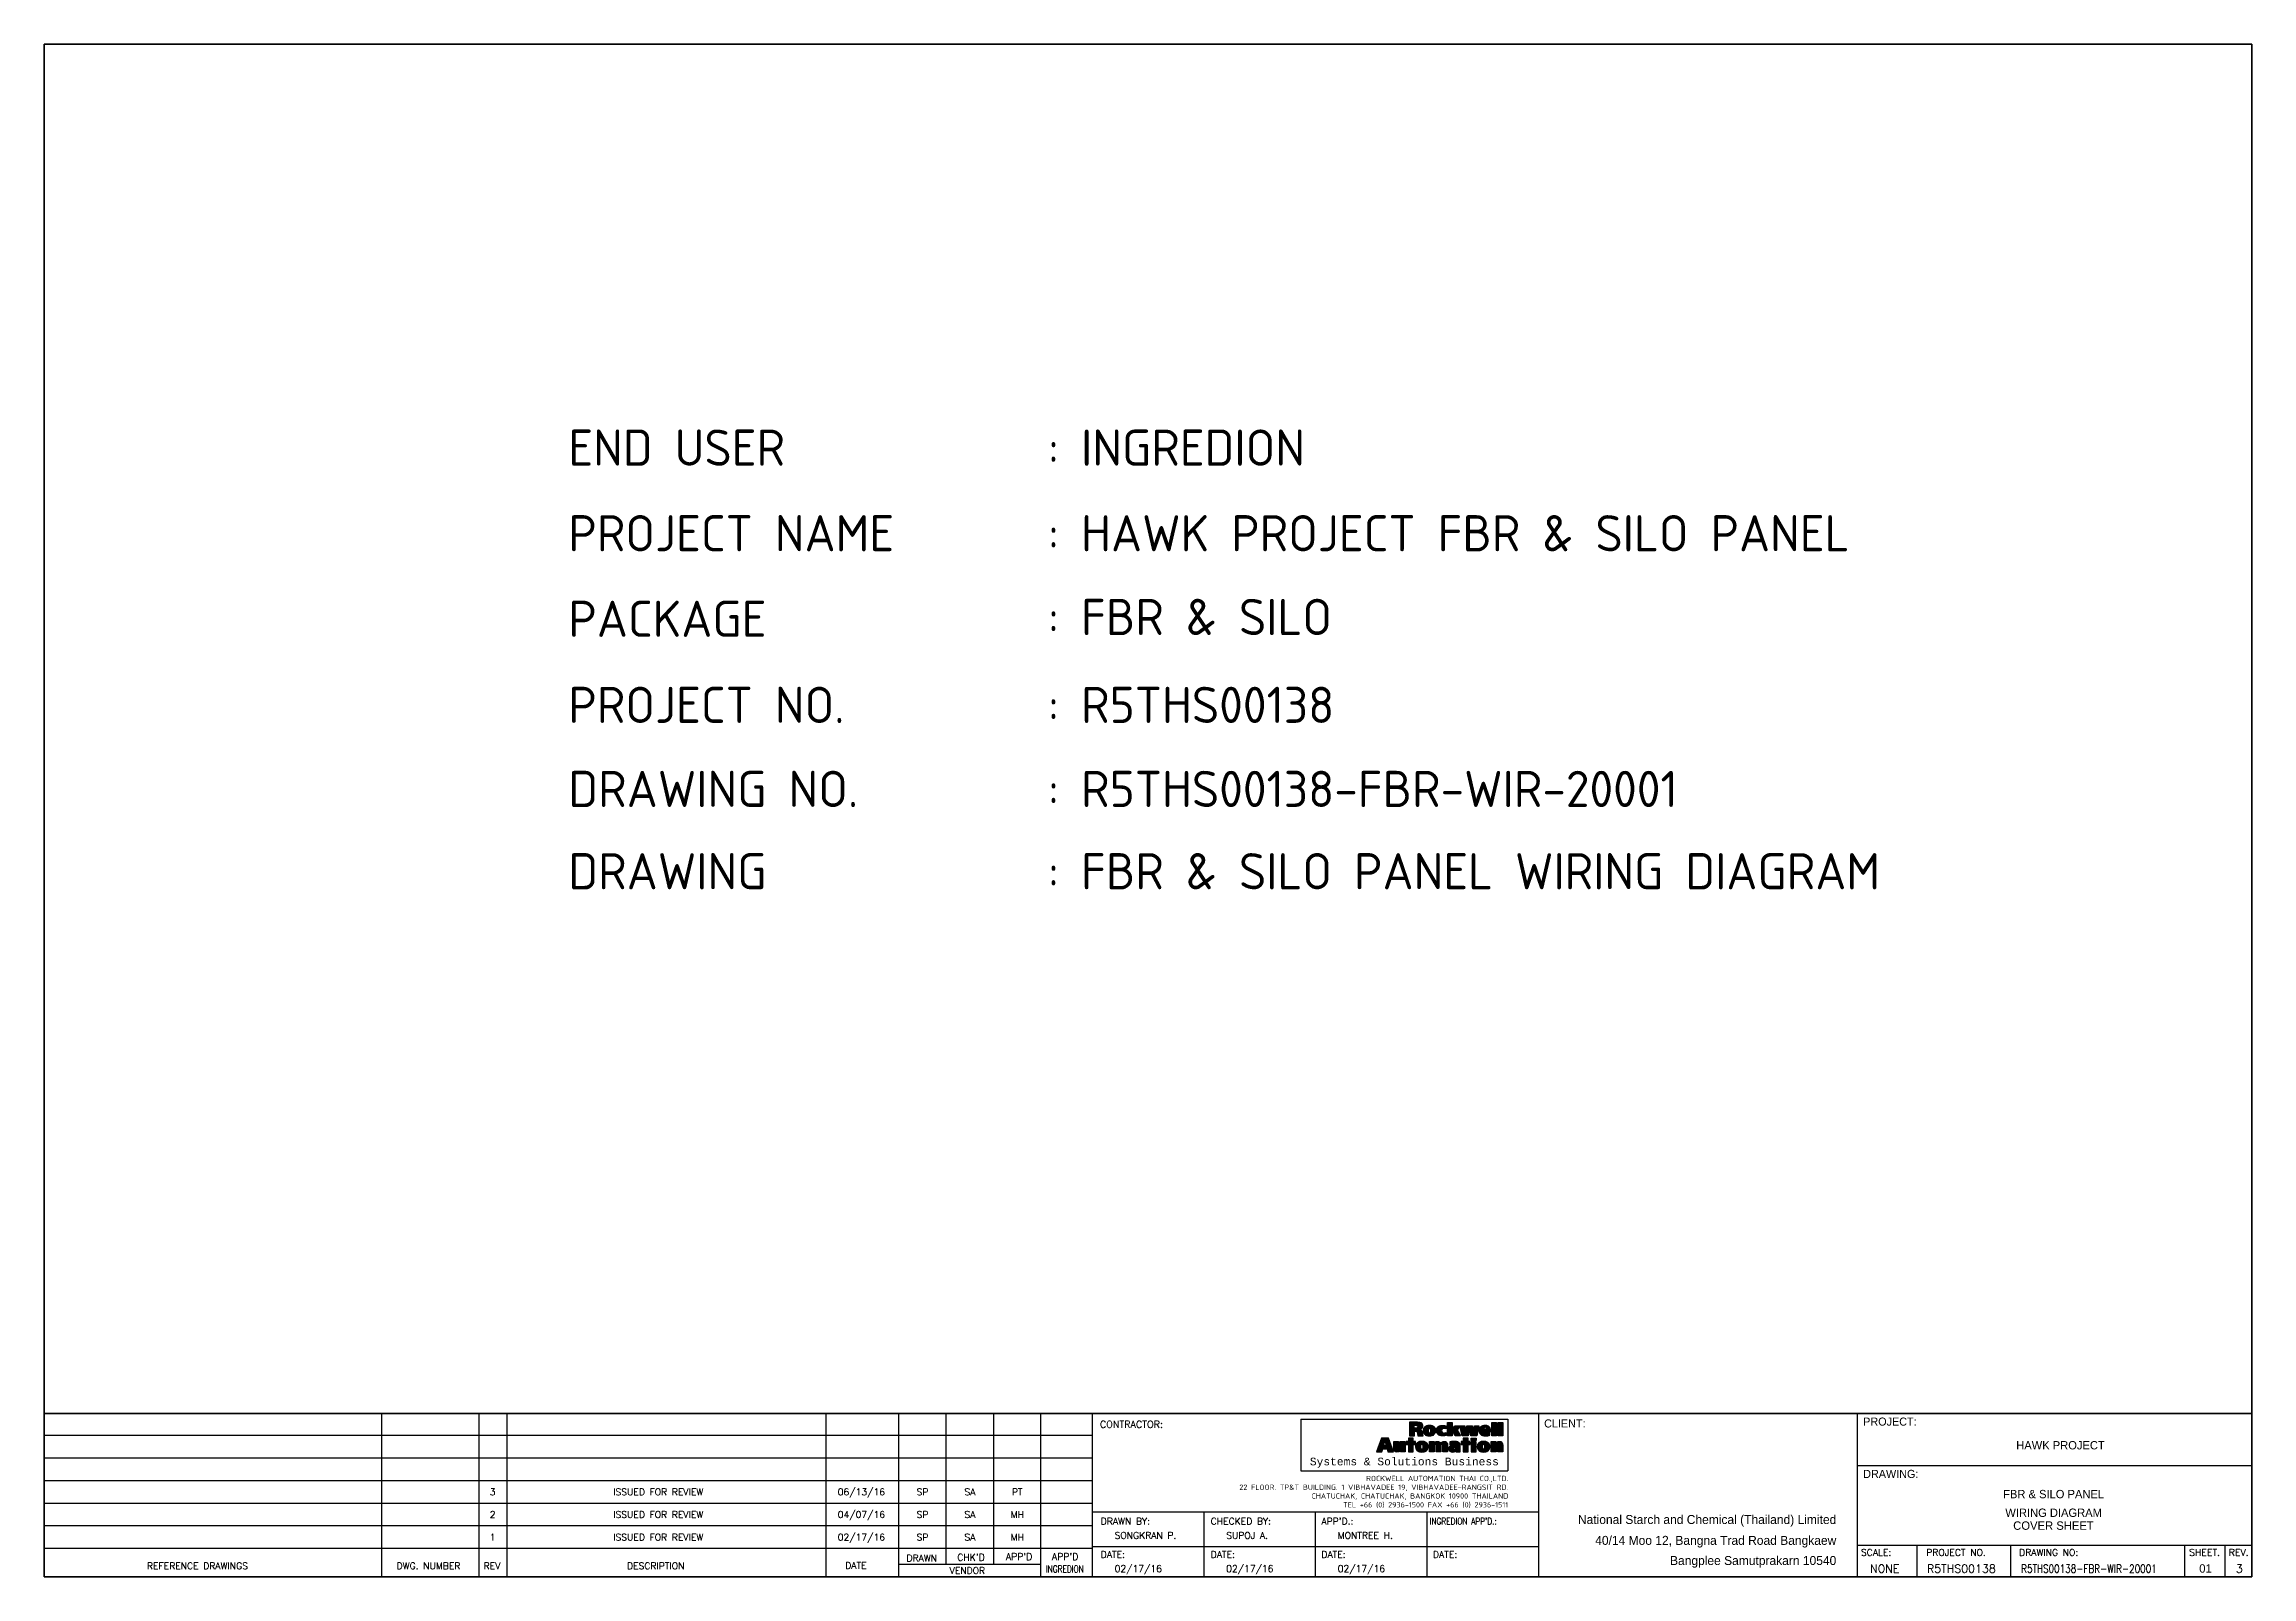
# Model space of a CAD drawing. Header units: inches. Extents: x 579627 to 667544, y 458630 to 507164.
# Drawn here: x 596984 to 600877, y 497172 to 499876 of the extents above; entities that cross this region are included whole.
import ezdxf
from ezdxf.enums import TextEntityAlignment as Align

# ---------------------------------------------------------------- set-up
doc = ezdxf.new("R2010")
doc.units = ezdxf.units.IN
doc.header["$MEASUREMENT"] = 0
for name, color, linetype in [('GT_1', 9, 'Continuous'), ('HELPPOINT', 7, 'Continuous'), ('MEMBER', 7, 'Continuous'), ('RA_LOGO', 2, 'Continuous'), ('TITLE_BOX', 7, 'Continuous')]:
    doc.layers.add(name, color=color, linetype=linetype)
doc.styles.add('BOLD', font='monos.ttf')
doc.styles.add('HTX11', font='O8111901')
doc.styles.add('ISO3098B', font='ISO3098B.shx')
doc.styles.add('ROMANS', font='romans.shx', dxfattribs={"width": 0.85, "height": 25})
doc.styles.add('T1', font='browa.ttf', dxfattribs={"height": 1000})

# ---------------------------------------------------------------- blocks, each defined once
blk = doc.blocks.new('RA_LOGO1')
at = {"layer": 'RA_LOGO', "linetype": 'Continuous'}
h = blk.add_hatch(color=1, dxfattribs=at)
h.paths.add_polyline_path([(0.987, 0.539), (1.017, 0.539), (1.033, 0.538), (1.046, 0.533), (1.055, 0.521), (1.061, 0.505), (1.065, 0.484), (1.068, 0.461), (1.071, 0.439), (1.074, 0.42), (1.213, 0.42), (1.207, 0.439), (1.203, 0.46), (1.199, 0.482), (1.195, 0.504), (1.189, 0.526), (1.18, 0.545), (1.166, 0.562), (1.147, 0.575), (1.12, 0.583), (1.142, 0.59), (1.16, 0.598), (1.175, 0.609), (1.188, 0.621), (1.197, 0.637), (1.203, 0.655), (1.205, 0.677), (1.204, 0.694), (1.2, 0.709), (1.194, 0.723), (1.185, 0.734), (1.175, 0.744), (1.162, 0.752), (1.147, 0.759), (1.131, 0.763), (1.112, 0.767), (1.092, 0.769), (1.07, 0.77), (0.853, 0.77), (0.853, 0.42), (0.987, 0.42)])
h.paths.add_polyline_path([(0.981, 0.617), (0.981, 0.692), (1.018, 0.692), (1.044, 0.689), (1.063, 0.679), (1.071, 0.656), (1.066, 0.635), (1.054, 0.623), (1.036, 0.618), (1.016, 0.617)], flags=16)
h = blk.add_hatch(color=1, dxfattribs=at)
h.paths.add_polyline_path([(1.3, 0.676), (1.285, 0.67), (1.271, 0.663), (1.258, 0.654), (1.247, 0.644), (1.238, 0.633), (1.23, 0.62), (1.225, 0.606), (1.22, 0.591), (1.218, 0.574), (1.217, 0.556), (1.218, 0.538), (1.22, 0.522), (1.224, 0.506), (1.229, 0.492), (1.235, 0.479), (1.243, 0.467), (1.253, 0.456), (1.264, 0.447), (1.276, 0.438), (1.29, 0.431), (1.305, 0.425), (1.321, 0.421), (1.339, 0.417), (1.358, 0.415), (1.378, 0.415), (1.399, 0.415), (1.418, 0.417), (1.435, 0.421), (1.452, 0.425), (1.467, 0.431), (1.481, 0.438), (1.493, 0.447), (1.504, 0.456), (1.514, 0.467), (1.522, 0.479), (1.528, 0.492), (1.534, 0.506), (1.537, 0.522), (1.54, 0.538), (1.54, 0.556), (1.539, 0.574), (1.537, 0.591), (1.533, 0.606), (1.527, 0.62), (1.519, 0.633), (1.51, 0.644), (1.499, 0.654), (1.486, 0.663), (1.472, 0.67), (1.456, 0.676), (1.439, 0.681), (1.42, 0.684), (1.4, 0.686), (1.378, 0.687), (1.357, 0.686), (1.336, 0.684), (1.317, 0.681)])
h.paths.add_polyline_path([(1.36, 0.605), (1.378, 0.612), (1.396, 0.605), (1.404, 0.584), (1.406, 0.556), (1.405, 0.529), (1.401, 0.508), (1.393, 0.494), (1.378, 0.49), (1.364, 0.494), (1.356, 0.508), (1.352, 0.529), (1.351, 0.556), (1.353, 0.584)], flags=16)
for color, points in [(1, [(1.697, 0.575), (1.705, 0.591), (1.718, 0.603), (1.735, 0.61), (1.756, 0.612), (1.778, 0.61), (1.796, 0.606), (1.813, 0.599), (1.813, 0.676), (1.793, 0.681), (1.771, 0.684), (1.748, 0.686), (1.721, 0.687), (1.699, 0.686), (1.679, 0.684), (1.66, 0.681), (1.643, 0.676), (1.627, 0.67), (1.613, 0.663), (1.601, 0.654), (1.59, 0.644), (1.581, 0.633), (1.573, 0.62), (1.567, 0.606), (1.563, 0.591), (1.561, 0.574), (1.56, 0.556), (1.56, 0.538), (1.563, 0.522), (1.566, 0.506), (1.572, 0.492), (1.578, 0.479), (1.586, 0.467), (1.596, 0.456), (1.607, 0.447), (1.619, 0.438), (1.632, 0.431), (1.648, 0.425), (1.664, 0.421), (1.682, 0.417), (1.701, 0.415), (1.721, 0.415), (1.748, 0.415), (1.772, 0.418), (1.794, 0.422), (1.815, 0.428), (1.815, 0.505), (1.797, 0.496), (1.778, 0.491), (1.756, 0.49), (1.735, 0.492), (1.718, 0.5), (1.705, 0.514), (1.697, 0.531), (1.694, 0.554)]), (1, [(2.233, 0.42), (2.391, 0.42), (2.423, 0.598), (2.424, 0.598), (2.455, 0.42), (2.612, 0.42), (2.671, 0.681), (2.556, 0.681), (2.533, 0.511), (2.532, 0.511), (2.503, 0.681), (2.351, 0.681), (2.324, 0.511), (2.323, 0.511), (2.298, 0.681), (2.174, 0.681)]), (1, [(3.007, 0.42), (3.13, 0.42), (3.13, 0.769), (3.007, 0.769)]), (1, [(3.292, 0.769), (3.169, 0.769), (3.169, 0.42), (3.292, 0.42)]), (252, [(0.745, 0.265), (0.617, 0.265), (0.617, 0.112), (0.617, 0.096), (0.611, 0.082), (0.594, 0.076), (0.579, 0.082), (0.573, 0.096), (0.572, 0.112), (0.572, 0.265), (0.444, 0.265), (0.444, 0.081), (0.445, 0.062), (0.449, 0.046), (0.455, 0.031), (0.465, 0.018), (0.478, 0.008), (0.494, 0.001), (0.513, -0.004), (0.537, -0.006), (0.558, -0.004), (0.579, 0.001), (0.597, 0.011), (0.612, 0.026), (0.625, 0.047), (0.625, 0), (0.745, 0)]), (252, [(0.956, 0.191), (1.011, 0.191), (1.011, 0.265), (0.956, 0.265), (0.956, 0.355), (0.828, 0.355), (0.828, 0.265), (0.774, 0.265), (0.774, 0.191), (0.828, 0.191), (0.828, 0), (0.956, 0)]), (252, [(1.505, 0.153), (1.505, 0.169), (1.511, 0.183), (1.528, 0.189), (1.543, 0.183), (1.549, 0.169), (1.55, 0.153), (1.55, 0), (1.678, 0), (1.678, 0.153), (1.679, 0.169), (1.685, 0.183), (1.701, 0.189), (1.717, 0.183), (1.723, 0.169), (1.724, 0.153), (1.724, 0), (1.852, 0), (1.852, 0.159), (1.851, 0.173), (1.851, 0.187), (1.85, 0.202), (1.847, 0.215), (1.843, 0.228), (1.836, 0.24), (1.827, 0.25), (1.816, 0.259), (1.8, 0.265), (1.781, 0.269), (1.758, 0.271), (1.738, 0.269), (1.717, 0.264), (1.698, 0.255), (1.682, 0.242), (1.672, 0.225), (1.663, 0.242), (1.649, 0.255), (1.631, 0.264), (1.61, 0.269), (1.589, 0.271), (1.57, 0.27), (1.551, 0.266), (1.535, 0.259), (1.52, 0.249), (1.508, 0.236), (1.497, 0.217), (1.497, 0.265), (1.377, 0.265), (1.377, 0), (1.505, 0)]), (252, [(2.257, 0), (2.386, 0), (2.386, 0.191), (2.441, 0.191), (2.441, 0.265), (2.386, 0.265), (2.386, 0.355), (2.257, 0.355), (2.257, 0.265), (2.203, 0.265), (2.203, 0.191), (2.257, 0.191)]), (252, [(3.117, 0.153), (3.117, 0.169), (3.123, 0.183), (3.14, 0.189), (3.155, 0.183), (3.161, 0.169), (3.162, 0.153), (3.162, 0), (3.29, 0), (3.29, 0.184), (3.289, 0.203), (3.285, 0.219), (3.279, 0.234), (3.269, 0.247), (3.256, 0.257), (3.24, 0.265), (3.221, 0.269), (3.197, 0.271), (3.176, 0.269), (3.155, 0.263), (3.137, 0.253), (3.122, 0.239), (3.109, 0.217), (3.109, 0.265), (2.989, 0.265), (2.989, 0), (3.117, 0)])]:
    blk.add_hatch(color=color, dxfattribs=at).paths.add_polyline_path(points)
h = blk.add_hatch(color=1, dxfattribs=at)
h.paths.add_polyline_path([(1.973, 0.769), (1.847, 0.769), (1.847, 0.42), (1.973, 0.42), (1.973, 0.566)])
h.paths.add_polyline_path([(1.974, 0.566), (2.045, 0.42), (2.187, 0.42), (2.101, 0.566), (2.173, 0.681), (2.036, 0.681)])
h = blk.add_hatch(color=1, dxfattribs=at)
h.paths.add_polyline_path([(2.817, 0.415), (2.838, 0.415), (2.859, 0.415), (2.88, 0.416), (2.901, 0.418), (2.92, 0.421), (2.938, 0.425), (2.956, 0.43), (2.956, 0.497), (2.939, 0.49), (2.918, 0.485), (2.895, 0.482), (2.87, 0.481), (2.849, 0.482), (2.83, 0.485), (2.815, 0.493), (2.804, 0.504), (2.8, 0.521), (2.975, 0.521), (2.975, 0.536), (2.974, 0.555), (2.972, 0.572), (2.969, 0.589), (2.965, 0.605), (2.96, 0.619), (2.953, 0.632), (2.944, 0.645), (2.934, 0.655), (2.922, 0.665), (2.909, 0.673), (2.894, 0.679), (2.877, 0.683), (2.858, 0.686), (2.838, 0.687), (2.816, 0.686), (2.795, 0.684), (2.777, 0.681), (2.759, 0.676), (2.744, 0.67), (2.73, 0.663), (2.717, 0.654), (2.706, 0.644), (2.697, 0.633), (2.69, 0.62), (2.684, 0.606), (2.679, 0.591), (2.677, 0.574), (2.676, 0.556), (2.677, 0.538), (2.679, 0.522), (2.683, 0.507), (2.688, 0.492), (2.694, 0.479), (2.702, 0.467), (2.712, 0.456), (2.723, 0.447), (2.735, 0.438), (2.749, 0.431), (2.764, 0.425), (2.78, 0.421), (2.798, 0.417)])
h.paths.add_polyline_path([(2.799, 0.576), (2.801, 0.598), (2.811, 0.618), (2.834, 0.627), (2.855, 0.618), (2.864, 0.598), (2.865, 0.576)], flags=16)
h = blk.add_hatch(color=252, dxfattribs=at)
h.paths.add_polyline_path([(0.272, 0.077), (0.296, 0), (0.439, 0), (0.312, 0.355), (0.124, 0.355), (0, 0), (0.136, 0), (0.158, 0.077)])
h.paths.add_polyline_path([(0.255, 0.162), (0.177, 0.162), (0.216, 0.28)], flags=16)
h = blk.add_hatch(color=252, dxfattribs=at)
h.paths.add_polyline_path([(1.14, -0.003), (1.159, -0.005), (1.18, -0.006), (1.201, -0.005), (1.22, -0.003), (1.238, 0), (1.255, 0.005), (1.27, 0.011), (1.284, 0.018), (1.297, 0.027), (1.308, 0.036), (1.317, 0.047), (1.326, 0.06), (1.333, 0.073), (1.338, 0.087), (1.342, 0.103), (1.344, 0.12), (1.345, 0.137), (1.344, 0.156), (1.341, 0.173), (1.337, 0.188), (1.331, 0.203), (1.323, 0.216), (1.313, 0.227), (1.302, 0.238), (1.29, 0.246), (1.275, 0.254), (1.259, 0.26), (1.242, 0.265), (1.223, 0.268), (1.202, 0.27), (1.18, 0.271), (1.158, 0.27), (1.137, 0.268), (1.118, 0.265), (1.101, 0.26), (1.085, 0.254), (1.071, 0.246), (1.058, 0.238), (1.047, 0.227), (1.038, 0.216), (1.03, 0.203), (1.024, 0.188), (1.02, 0.173), (1.017, 0.156), (1.016, 0.137), (1.017, 0.12), (1.019, 0.103), (1.023, 0.087), (1.028, 0.073), (1.035, 0.06), (1.043, 0.047), (1.053, 0.036), (1.064, 0.027), (1.076, 0.018), (1.09, 0.011), (1.105, 0.005), (1.122, 0)])
h.paths.add_polyline_path([(1.165, 0.075), (1.157, 0.089), (1.153, 0.111), (1.152, 0.137), (1.154, 0.166), (1.162, 0.187), (1.18, 0.195), (1.198, 0.187), (1.207, 0.166), (1.208, 0.137), (1.207, 0.111), (1.204, 0.089), (1.195, 0.075), (1.18, 0.07)], flags=16)
h = blk.add_hatch(color=252, dxfattribs=at)
h.paths.add_polyline_path([(1.883, 0.052), (1.889, 0.036), (1.899, 0.023), (1.911, 0.012), (1.926, 0.004), (1.942, -0.001), (1.96, -0.005), (1.978, -0.006), (1.999, -0.004), (2.019, 0.001), (2.037, 0.01), (2.052, 0.022), (2.065, 0.04), (2.065, 0), (2.184, 0), (2.184, 0.161), (2.183, 0.18), (2.179, 0.197), (2.173, 0.212), (2.165, 0.225), (2.155, 0.236), (2.144, 0.245), (2.131, 0.252), (2.117, 0.258), (2.102, 0.263), (2.086, 0.266), (2.07, 0.268), (2.054, 0.27), (2.038, 0.271), (2.022, 0.271), (1.995, 0.27), (1.973, 0.269), (1.953, 0.266), (1.933, 0.261), (1.911, 0.256), (1.911, 0.181), (1.932, 0.19), (1.954, 0.197), (1.977, 0.202), (2, 0.204), (2.019, 0.203), (2.037, 0.2), (2.053, 0.194), (2.063, 0.183), (2.067, 0.165), (2.053, 0.167), (2.036, 0.168), (2.018, 0.169), (2, 0.168), (1.983, 0.167), (1.965, 0.164), (1.948, 0.16), (1.933, 0.154), (1.918, 0.147), (1.906, 0.137), (1.896, 0.125), (1.888, 0.11), (1.883, 0.092), (1.881, 0.072)])
h.paths.add_polyline_path([(1.998, 0.086), (2.007, 0.106), (2.028, 0.115), (2.055, 0.116), (2.067, 0.116), (2.067, 0.108), (2.063, 0.086), (2.05, 0.068), (2.028, 0.061), (2.011, 0.064), (2.001, 0.072)], flags=16)
h = blk.add_hatch(color=252, dxfattribs=at)
h.paths.add_polyline_path([(2.471, 0), (2.599, 0), (2.599, 0.264), (2.471, 0.264)])
h.paths.add_polyline_path([(2.599, 0.296), (2.599, 0.355), (2.471, 0.355), (2.471, 0.296)])
h = blk.add_hatch(color=252, dxfattribs=at)
h.paths.add_polyline_path([(2.751, -0.003), (2.77, -0.005), (2.791, -0.006), (2.811, -0.005), (2.831, -0.003), (2.849, 0), (2.865, 0.005), (2.881, 0.011), (2.895, 0.018), (2.907, 0.027), (2.918, 0.036), (2.928, 0.047), (2.936, 0.06), (2.943, 0.073), (2.948, 0.087), (2.952, 0.103), (2.955, 0.12), (2.955, 0.137), (2.954, 0.156), (2.952, 0.173), (2.947, 0.188), (2.941, 0.203), (2.934, 0.216), (2.924, 0.227), (2.913, 0.238), (2.9, 0.246), (2.886, 0.254), (2.87, 0.26), (2.852, 0.265), (2.833, 0.268), (2.813, 0.27), (2.791, 0.271), (2.769, 0.27), (2.748, 0.268), (2.729, 0.265), (2.711, 0.26), (2.695, 0.254), (2.681, 0.246), (2.669, 0.238), (2.658, 0.227), (2.648, 0.216), (2.64, 0.203), (2.634, 0.188), (2.63, 0.173), (2.628, 0.156), (2.627, 0.137), (2.627, 0.12), (2.63, 0.103), (2.633, 0.087), (2.639, 0.073), (2.645, 0.06), (2.654, 0.047), (2.663, 0.036), (2.674, 0.027), (2.687, 0.018), (2.701, 0.011), (2.716, 0.005), (2.733, 0)])
h.paths.add_polyline_path([(2.776, 0.075), (2.768, 0.089), (2.764, 0.111), (2.763, 0.137), (2.765, 0.166), (2.773, 0.187), (2.791, 0.195), (2.809, 0.187), (2.817, 0.166), (2.819, 0.137), (2.818, 0.111), (2.814, 0.089), (2.806, 0.075), (2.791, 0.07)], flags=16)
at = {"layer": 'RA_LOGO', "color": 1, "linetype": 'Continuous'}
for points in [[(1.147, 0.759), (1.131, 0.763), (1.112, 0.767), (1.092, 0.769), (1.07, 0.77), (0.853, 0.77), (0.853, 0.42), (0.987, 0.42), (0.987, 0.539), (1.017, 0.539), (1.033, 0.538), (1.046, 0.533), (1.055, 0.521), (1.061, 0.505), (1.065, 0.484), (1.068, 0.461), (1.071, 0.439), (1.074, 0.42), (1.213, 0.42), (1.207, 0.439), (1.203, 0.46), (1.199, 0.482), (1.195, 0.504), (1.189, 0.526), (1.18, 0.545), (1.166, 0.562), (1.147, 0.575), (1.121, 0.583), (1.121, 0.584), (1.142, 0.59), (1.16, 0.598), (1.175, 0.609), (1.188, 0.621), (1.197, 0.637), (1.203, 0.655), (1.205, 0.677), (1.204, 0.694), (1.2, 0.709), (1.194, 0.723), (1.185, 0.734), (1.175, 0.744), (1.162, 0.752)], [(1.016, 0.617), (0.981, 0.617), (0.981, 0.692), (1.018, 0.692), (1.044, 0.689), (1.063, 0.679), (1.071, 0.656), (1.066, 0.635), (1.054, 0.623), (1.036, 0.618)], [(1.456, 0.676), (1.439, 0.681), (1.42, 0.684), (1.4, 0.686), (1.378, 0.687), (1.357, 0.686), (1.336, 0.684), (1.317, 0.681), (1.3, 0.676), (1.285, 0.67), (1.271, 0.663), (1.258, 0.654), (1.247, 0.644), (1.238, 0.633), (1.23, 0.62), (1.225, 0.606), (1.22, 0.591), (1.218, 0.574), (1.217, 0.556), (1.217, 0.556), (1.218, 0.538), (1.22, 0.522), (1.224, 0.506), (1.229, 0.492), (1.235, 0.479), (1.243, 0.467), (1.253, 0.456), (1.264, 0.447), (1.276, 0.438), (1.29, 0.431), (1.305, 0.425), (1.321, 0.421), (1.339, 0.417), (1.358, 0.415), (1.378, 0.415), (1.399, 0.415), (1.418, 0.417), (1.435, 0.421), (1.452, 0.425), (1.467, 0.431), (1.481, 0.438), (1.493, 0.447), (1.504, 0.456), (1.514, 0.467), (1.522, 0.479), (1.528, 0.492), (1.534, 0.506), (1.537, 0.522), (1.54, 0.538), (1.54, 0.556), (1.539, 0.574), (1.537, 0.591), (1.533, 0.606), (1.527, 0.62), (1.519, 0.633), (1.51, 0.644), (1.499, 0.654), (1.486, 0.663), (1.472, 0.67)], [(1.351, 0.556), (1.353, 0.584), (1.36, 0.605), (1.378, 0.612), (1.396, 0.605), (1.404, 0.584), (1.406, 0.556), (1.405, 0.529), (1.401, 0.508), (1.393, 0.494), (1.378, 0.49), (1.364, 0.494), (1.356, 0.508), (1.352, 0.529)], [(1.679, 0.684), (1.699, 0.686), (1.721, 0.687), (1.748, 0.686), (1.771, 0.684), (1.793, 0.681), (1.813, 0.676), (1.813, 0.599), (1.796, 0.606), (1.778, 0.61), (1.756, 0.612), (1.735, 0.61), (1.718, 0.603), (1.705, 0.591), (1.697, 0.575), (1.694, 0.554), (1.697, 0.531), (1.705, 0.514), (1.718, 0.5), (1.735, 0.492), (1.756, 0.49), (1.778, 0.491), (1.797, 0.496), (1.815, 0.505), (1.815, 0.428), (1.794, 0.422), (1.772, 0.418), (1.748, 0.415), (1.721, 0.415), (1.701, 0.415), (1.682, 0.417), (1.664, 0.421), (1.648, 0.425), (1.632, 0.431), (1.619, 0.438), (1.607, 0.447), (1.596, 0.456), (1.586, 0.467), (1.578, 0.479), (1.572, 0.492), (1.566, 0.506), (1.563, 0.522), (1.56, 0.538), (1.56, 0.556), (1.561, 0.574), (1.563, 0.591), (1.567, 0.606), (1.573, 0.62), (1.581, 0.633), (1.59, 0.644), (1.601, 0.654), (1.613, 0.663), (1.627, 0.67), (1.643, 0.676), (1.66, 0.681)], [(1.973, 0.42), (1.847, 0.42), (1.847, 0.769), (1.973, 0.769), (1.973, 0.566), (1.974, 0.566), (1.973, 0.566)], [(2.045, 0.42), (1.974, 0.566), (2.036, 0.681), (2.173, 0.681), (2.101, 0.566), (2.187, 0.42)], [(2.455, 0.42), (2.424, 0.598), (2.423, 0.598), (2.391, 0.42), (2.233, 0.42), (2.174, 0.681), (2.298, 0.681), (2.323, 0.511), (2.324, 0.511), (2.351, 0.681), (2.503, 0.681), (2.532, 0.511), (2.533, 0.511), (2.556, 0.681), (2.671, 0.681), (2.612, 0.42)], [(2.817, 0.415), (2.838, 0.415), (2.859, 0.415), (2.88, 0.416), (2.901, 0.418), (2.92, 0.421), (2.938, 0.425), (2.956, 0.43), (2.956, 0.497), (2.939, 0.49), (2.918, 0.485), (2.895, 0.482), (2.87, 0.481), (2.849, 0.482), (2.83, 0.485), (2.815, 0.493), (2.804, 0.504), (2.8, 0.521), (2.975, 0.521), (2.975, 0.536), (2.974, 0.555), (2.972, 0.572), (2.969, 0.589), (2.965, 0.605), (2.96, 0.619), (2.953, 0.632), (2.944, 0.645), (2.934, 0.655), (2.922, 0.665), (2.909, 0.673), (2.894, 0.679), (2.877, 0.683), (2.858, 0.686), (2.838, 0.687), (2.816, 0.686), (2.795, 0.684), (2.777, 0.681), (2.759, 0.676), (2.744, 0.67), (2.73, 0.663), (2.717, 0.654), (2.706, 0.644), (2.697, 0.633), (2.69, 0.62), (2.684, 0.606), (2.679, 0.591), (2.677, 0.574), (2.676, 0.556), (2.676, 0.556), (2.677, 0.538), (2.679, 0.522), (2.683, 0.507), (2.688, 0.492), (2.694, 0.479), (2.702, 0.467), (2.712, 0.456), (2.723, 0.447), (2.735, 0.438), (2.749, 0.431), (2.764, 0.425), (2.78, 0.421), (2.798, 0.417)], [(2.865, 0.576), (2.799, 0.576), (2.801, 0.598), (2.811, 0.618), (2.834, 0.627), (2.855, 0.618), (2.864, 0.598)], [(3.007, 0.42), (3.007, 0.769), (3.13, 0.769), (3.13, 0.42)], [(3.169, 0.42), (3.169, 0.769), (3.292, 0.769), (3.292, 0.42)]]:
    blk.add_lwpolyline(points, close=True, dxfattribs=at)
at = {"layer": 'RA_LOGO', "color": 252, "linetype": 'Continuous'}
for points in [[(0.296, 0), (0.439, 0), (0.312, 0.355), (0.124, 0.355), (0, 0), (0.136, 0), (0.158, 0.077), (0.272, 0.077)], [(0.216, 0.279), (0.217, 0.279), (0.255, 0.162), (0.177, 0.162)], [(0.455, 0.031), (0.449, 0.046), (0.445, 0.062), (0.444, 0.081), (0.444, 0.265), (0.572, 0.265), (0.572, 0.112), (0.573, 0.096), (0.579, 0.082), (0.594, 0.076), (0.611, 0.082), (0.617, 0.096), (0.617, 0.112), (0.617, 0.265), (0.745, 0.265), (0.745, 0), (0.625, 0), (0.625, 0.045), (0.624, 0.045), (0.612, 0.026), (0.597, 0.011), (0.579, 0.001), (0.558, -0.004), (0.537, -0.006), (0.513, -0.004), (0.494, 0.001), (0.478, 0.008), (0.465, 0.018)], [(0.956, 0.191), (1.011, 0.191), (1.011, 0.265), (0.956, 0.265), (0.956, 0.355), (0.828, 0.355), (0.828, 0.265), (0.774, 0.265), (0.774, 0.191), (0.828, 0.191), (0.828, 0), (0.956, 0)], [(1.158, 0.27), (1.137, 0.268), (1.118, 0.265), (1.101, 0.26), (1.085, 0.254), (1.071, 0.246), (1.058, 0.238), (1.047, 0.227), (1.038, 0.216), (1.03, 0.203), (1.024, 0.188), (1.02, 0.173), (1.017, 0.156), (1.016, 0.137), (1.016, 0.137), (1.017, 0.12), (1.019, 0.103), (1.023, 0.087), (1.028, 0.073), (1.035, 0.06), (1.043, 0.047), (1.053, 0.036), (1.064, 0.027), (1.076, 0.018), (1.09, 0.011), (1.105, 0.005), (1.122, 0), (1.14, -0.003), (1.159, -0.005), (1.18, -0.006), (1.201, -0.005), (1.22, -0.003), (1.238, 0), (1.255, 0.005), (1.27, 0.011), (1.284, 0.018), (1.297, 0.027), (1.308, 0.036), (1.317, 0.047), (1.326, 0.06), (1.333, 0.073), (1.338, 0.087), (1.342, 0.103), (1.344, 0.12), (1.345, 0.137), (1.345, 0.137), (1.344, 0.156), (1.341, 0.173), (1.337, 0.188), (1.331, 0.203), (1.323, 0.216), (1.313, 0.227), (1.302, 0.238), (1.29, 0.246), (1.275, 0.254), (1.259, 0.26), (1.242, 0.265), (1.223, 0.268), (1.202, 0.27), (1.18, 0.271), (1.18, 0.271)], [(1.152, 0.137), (1.154, 0.166), (1.162, 0.187), (1.18, 0.195), (1.198, 0.187), (1.207, 0.166), (1.208, 0.137), (1.207, 0.111), (1.204, 0.089), (1.195, 0.075), (1.18, 0.07), (1.165, 0.075), (1.157, 0.089), (1.153, 0.111)], [(1.549, 0.169), (1.543, 0.183), (1.528, 0.189), (1.511, 0.183), (1.505, 0.169), (1.505, 0.153), (1.505, 0), (1.377, 0), (1.377, 0.265), (1.497, 0.265), (1.497, 0.219), (1.499, 0.219), (1.508, 0.236), (1.52, 0.249), (1.535, 0.259), (1.551, 0.266), (1.57, 0.27), (1.589, 0.271), (1.61, 0.269), (1.631, 0.264), (1.649, 0.255), (1.663, 0.242), (1.672, 0.226), (1.673, 0.226), (1.682, 0.242), (1.698, 0.255), (1.717, 0.264), (1.738, 0.269), (1.758, 0.271), (1.781, 0.269), (1.8, 0.265), (1.816, 0.259), (1.827, 0.25), (1.836, 0.24), (1.843, 0.228), (1.847, 0.215), (1.85, 0.202), (1.851, 0.187), (1.851, 0.173), (1.852, 0.159), (1.852, 0), (1.724, 0), (1.724, 0.153), (1.723, 0.169), (1.717, 0.183), (1.701, 0.189), (1.685, 0.183), (1.679, 0.169), (1.678, 0.153), (1.678, 0), (1.55, 0), (1.55, 0.153)], [(1.973, 0.269), (1.953, 0.266), (1.933, 0.261), (1.911, 0.256), (1.911, 0.181), (1.932, 0.19), (1.954, 0.197), (1.977, 0.202), (2, 0.204), (2.019, 0.203), (2.037, 0.2), (2.053, 0.194), (2.063, 0.183), (2.067, 0.165), (2.053, 0.167), (2.036, 0.168), (2.018, 0.169), (2, 0.168), (1.983, 0.167), (1.965, 0.164), (1.948, 0.16), (1.933, 0.154), (1.918, 0.147), (1.906, 0.137), (1.896, 0.125), (1.888, 0.11), (1.883, 0.092), (1.881, 0.072), (1.881, 0.072), (1.883, 0.052), (1.889, 0.036), (1.899, 0.023), (1.911, 0.012), (1.926, 0.004), (1.942, -0.001), (1.96, -0.005), (1.978, -0.006), (1.999, -0.004), (2.019, 0.001), (2.037, 0.01), (2.052, 0.022), (2.064, 0.038), (2.065, 0.038), (2.065, 0), (2.184, 0), (2.184, 0.161), (2.183, 0.18), (2.179, 0.197), (2.173, 0.212), (2.165, 0.225), (2.155, 0.236), (2.144, 0.245), (2.131, 0.252), (2.117, 0.258), (2.102, 0.263), (2.086, 0.266), (2.07, 0.268), (2.054, 0.27), (2.038, 0.271), (2.022, 0.271), (1.995, 0.27)], [(2.067, 0.108), (2.063, 0.086), (2.05, 0.068), (2.028, 0.061), (2.011, 0.064), (2.001, 0.072), (1.998, 0.086), (2.007, 0.106), (2.028, 0.115), (2.055, 0.116), (2.067, 0.116)], [(2.386, 0), (2.386, 0.191), (2.441, 0.191), (2.441, 0.265), (2.386, 0.265), (2.386, 0.355), (2.257, 0.355), (2.257, 0.265), (2.203, 0.265), (2.203, 0.191), (2.257, 0.191), (2.257, 0)], [(2.471, 0.296), (2.471, 0.355), (2.599, 0.355), (2.599, 0.296)], [(2.599, 0), (2.599, 0.264), (2.471, 0.264), (2.471, 0)], [(2.87, 0.26), (2.852, 0.265), (2.833, 0.268), (2.813, 0.27), (2.791, 0.271), (2.769, 0.27), (2.748, 0.268), (2.729, 0.265), (2.711, 0.26), (2.695, 0.254), (2.681, 0.246), (2.669, 0.238), (2.658, 0.227), (2.648, 0.216), (2.64, 0.203), (2.634, 0.188), (2.63, 0.173), (2.628, 0.156), (2.627, 0.137), (2.627, 0.137), (2.627, 0.12), (2.63, 0.103), (2.633, 0.087), (2.639, 0.073), (2.645, 0.06), (2.654, 0.047), (2.663, 0.036), (2.674, 0.027), (2.687, 0.018), (2.701, 0.011), (2.716, 0.005), (2.733, 0), (2.751, -0.003), (2.77, -0.005), (2.791, -0.006), (2.811, -0.005), (2.831, -0.003), (2.849, 0), (2.865, 0.005), (2.881, 0.011), (2.895, 0.018), (2.907, 0.027), (2.918, 0.036), (2.928, 0.047), (2.936, 0.06), (2.943, 0.073), (2.948, 0.087), (2.952, 0.103), (2.955, 0.12), (2.955, 0.137), (2.955, 0.137), (2.954, 0.156), (2.952, 0.173), (2.947, 0.188), (2.941, 0.203), (2.934, 0.216), (2.924, 0.227), (2.913, 0.238), (2.9, 0.246), (2.886, 0.254)], [(2.763, 0.137), (2.765, 0.166), (2.773, 0.187), (2.791, 0.195), (2.809, 0.187), (2.817, 0.166), (2.819, 0.137), (2.818, 0.111), (2.814, 0.089), (2.806, 0.075), (2.791, 0.07), (2.776, 0.075), (2.768, 0.089), (2.764, 0.111)], [(3.117, 0.169), (3.117, 0.153), (3.117, 0), (2.989, 0), (2.989, 0.265), (3.109, 0.265), (3.109, 0.219), (3.11, 0.219), (3.122, 0.239), (3.137, 0.253), (3.155, 0.263), (3.176, 0.269), (3.197, 0.271), (3.221, 0.269), (3.24, 0.265), (3.256, 0.257), (3.269, 0.247), (3.279, 0.234), (3.285, 0.219), (3.289, 0.203), (3.29, 0.184), (3.29, 0), (3.162, 0), (3.162, 0.153), (3.161, 0.169), (3.155, 0.183), (3.14, 0.189), (3.123, 0.183)]]:
    blk.add_lwpolyline(points, close=True, dxfattribs=at)
blk = doc.blocks.new('TPA')
at = {"color": 0}
for p, q in [((565225.5, 502262.6), (565225.5, 502159)), ((565225.5, 502262.6), (565640.1, 502262.6)), ((565640.1, 502262.6), (565640.1, 502159)), ((565225.5, 502159), (565640.1, 502159))]:
    blk.add_line(p, q, dxfattribs=at)
at = {"color": 4}
for p, q in [((566459.5, 502010.1), (566459.5, 501946.4)), ((566647.2, 502010.1), (566647.2, 501946.4))]:
    blk.add_line(p, q, dxfattribs=at)
at = {"color": 4, "ltscale": 0.5}
for p, q in [((566996.2, 502010.1), (566996.2, 501946.4)), ((566996.2, 502010.1), (566996.2, 501946.4)), ((567077.1, 502010.1), (567077.1, 501946.4)), ((567077.1, 502010.1), (567077.1, 501946.4))]:
    blk.add_line(p, q, dxfattribs=at)
at = {"layer": 'GT_1', "color": 4}
for p, q in [((566341, 501946.4), (566341, 502273.8)), ((566341, 501946.4), (566341, 502273.8)), ((566341, 502010.1), (567131, 502010.1))]:
    blk.add_line(p, q, dxfattribs=at)
at = {"layer": 'GT_1', "color": 4, "flags": 128}
for points in [[(563383.4, 501946.4), (563383.4, 502273.8)], [(563578.8, 501946.4), (563578.8, 502273.8)], [(563634.6, 501946.4), (563634.6, 502273.8)], [(564274, 501946.4), (564274, 502273.8)], [(564419.8, 501946.4), (564419.8, 502273.8)], [(564514.7, 501971.1), (564514.7, 502273.8)], [(564609.7, 501971.2), (564609.7, 502273.8)], [(564704.3, 501946.4), (564704.3, 502273.8)], [(564807.7, 501946.4), (564807.7, 502273.8)], [(565702.1, 501946.4), (565702.1, 502273.8)], [(566341, 501946.4), (566341, 502273.8)], [(564807.7, 502229.7), (562706.8, 502229.7)], [(564807.7, 502184.4), (562706.8, 502184.4)], [(564807.7, 502139.1), (562706.8, 502139.1)], [(564807.7, 502093.7), (562706.8, 502093.7)], [(565702.1, 502076.3), (564807.7, 502076.3)], [(565031.3, 501946.4), (565031.3, 502076.3)], [(565254.9, 501946.4), (565254.9, 502076.3)], [(565478.5, 501946.4), (565478.5, 502076.3)], [(564807.7, 502048.3), (562706.8, 502048.3)], [(564807.6, 502003), (562706.8, 502003)], [(564704.3, 501971.1), (564419.8, 501971.1)], [(565702.1, 502006.4), (564807.7, 502006.4)]]:
    blk.add_lwpolyline(points, dxfattribs=at)
at = {"layer": 'HELPPOINT', "color": 4, "lineweight": 35}
for p, q in [((562706.8, 501946.4), (562706.8, 505019.3)), ((562706.8, 505019.3), (567131, 505019.3)), ((562706.8, 501946.4), (562706.8, 505019.3)), ((562706.8, 505019.3), (567131, 505019.3)), ((567131, 505019.3), (567131, 501946.4)), ((567131, 505019.3), (567131, 501946.4)), ((567131, 501946.4), (562706.8, 501946.4)), ((567131, 501946.4), (562706.8, 501946.4))]:
    blk.add_line(p, q, dxfattribs=at)
at = {"layer": 'HELPPOINT', "color": 4}
for p, q in [((566341, 502169.7), (567131, 502169.7)), ((566341, 502169.7), (567131, 502169.7)), ((566341, 502010.1), (567131, 502010.1))]:
    blk.add_line(p, q, dxfattribs=at)
at = {"layer": 'MEMBER', "color": 4, "lineweight": 35}
blk.add_line((562706.8, 502273.8), (567131, 502273.8), dxfattribs=at)
blk.add_line((562706.8, 502273.8), (567131, 502273.8), dxfattribs=at)
at = {"layer": 'MEMBER', "color": 4}
for p, q in [((566341, 502169.7), (567131, 502169.7)), ((566341, 502169.7), (567131, 502169.7)), ((566341, 502010.1), (567131, 502010.1)), ((566341, 502010.1), (567131, 502010.1))]:
    blk.add_line(p, q, dxfattribs=at)
at = {"color": 0, "xscale": 76.7727272878401, "yscale": 76.77272728795651, "zscale": 76.772727288}
blk.add_blockref('RA_LOGO1', (565377.2, 502197.1), dxfattribs=at)
at = {"color": 4, "ltscale": 100, "style": 'HTX11'}
for s, p in [('HAWK PROJECT', (566747.6, 502210.2)), ('FBR & SILO PANEL', (566733.8, 502112.3)), ('WIRING DIAGRAM', (566733.8, 502074.9))]:
    blk.add_text(s, height=16.696, dxfattribs=at).set_placement(p, align=Align.MIDDLE_CENTER)
at = {"color": 4, "insert": (565640.9, 502148.9), "char_height": 10.5571, "width": 527.854, "attachment_point": 3, "style": 'ISO3098B'}
blk.add_mtext('ROCKWELL AUTOMATION THAI CO.,LTD.\\P22 FLOOR. TP&T BUILDING. 1 VIBHAVADEE 19, VIBHAVADEE-RANGSIT RD. CHATUCHAK, CHATUCHAK, BANGKOK 10900 THAILAND\\PTEL +66 (0) 2936-1500 FAX +66 (0) 2936-1511', dxfattribs=at)
at = {"color": 0, "insert": (565243.3, 502185.3), "char_height": 15.355, "width": 438.272, "attachment_point": 1, "style": 'BOLD'}
blk.add_mtext('{\\W1.04;Systems & Solutions Business}', dxfattribs=at)
at = {"style": 'HTX11'}
for tag, p in [('A', (566704.3, 502037.1)), ('B', (567038.2, 501963.3))]:
    blk.add_attdef(tag, text='', height=16.8, dxfattribs=at).set_placement(p, align=Align.MIDDLE_CENTER)
at = {"layer": 'GT_1', "color": 4, "style": 'HTX11'}
for s, p in [('CLIENT:', (565712.8, 502245.8)), ('PROJECT:', (566352.2, 502249.5)), ('DRAWING:', (566352.2, 502144.6))]:
    blk.add_text(s, height=16.19, dxfattribs=at).set_placement(p)
at = {"layer": 'MEMBER', "color": 4, "ltscale": 0.8, "style": 'ROMANS'}
for s, height, p in [('CONTRACTOR:', 14.035, (564822.6, 502244.9)), ('DRAWN BY:', 13.49, (564824.3, 502051.1)), ('CHECKED BY:', 13.495, (565044.7, 502051.1)), ("APP'D.:", 13.49, (565266.5, 502051.1)), ('SONGKRAN P.', 13.495, (564852.1, 502022.7)), ('SUPOJ A.', 13.49, (565075.6, 502022.7)), ('MONTREE H.', 13.49, (565299.2, 502022.7)), ('REFERENCE DRAWINGS', 13.495, (562912.9, 501961.6)), ('DWG. NUMBER', 13.495, (563413.2, 501961.6)), ('REV', 13.49, (563587.7, 501961.6)), ('DESCRIPTION', 13.495, (563875, 501961.6)), ('DATE', 13.49, (564312.3, 501962.5)), ('DRAWN', 13.49, (564435, 501977.3)), ("CHK'D", 13.49, (564537, 501978.7)), ("APP'D", 13.49, (564634.3, 501980.1)), ("APP'D", 13.49, (564726.6, 501980.1)), ('DATE:', 13.49, (564824.3, 501984.5)), ('02/17/16', 13.49, (564852.1, 501956)), ('DATE:', 13.49, (565044.7, 501984.5)), ('02/17/16', 13.49, (565075.6, 501956)), ('DATE:', 13.49, (565266.5, 501984.5)), ('02/17/16', 13.49, (565299.2, 501956)), ('DATE:', 13.49, (565490.1, 501984.5)), ('SCALE:', 13.49, (566347.7, 501988.5)), ('NONE', 16.17, (566365.9, 501954.7)), ('PROJECT NO.', 13.495, (566478.7, 501988.5)), ('R5THS00138', 16.17, (566480, 501954.7)), ('DRAWING NO:', 13.495, (566664.7, 501988.5)), ('SHEET.', 13.64, (567005.3, 501988.5)), ('REV.', 13.64, (567084.8, 501988.5)), ('VENDOR', 13.49, (564521.5, 501952.2))]:
    blk.add_text(s, height=height, dxfattribs=at).set_placement(p)
for s, height, p in [('3', 13.5, (563605.6, 502116.6)), ('ISSUED FOR REVIEW', 13.495, (563937.5, 502116.6)), ('06/13/16', 13.49, (564344.6, 502116.6)), ('SP', 13.49, (564467.2, 502116.6)), ('SA', 13.49, (564562.1, 502116.6)), ('PT', 13.49, (564657, 502116.6)), ('2', 13.5, (563605.6, 502071.2)), ('ISSUED FOR REVIEW', 13.495, (563937.5, 502071.2)), ('04/07/16', 13.49, (564344.6, 502071.2)), ('SP', 13.49, (564467.2, 502071.2)), ('SA', 13.49, (564562.1, 502071.2)), ('MH', 13.49, (564657, 502071.2)), ('1', 13.5, (563605.6, 502025.8)), ('ISSUED FOR REVIEW', 13.495, (563937.5, 502025.8)), ('02/17/16', 13.49, (564344.6, 502025.8)), ('SP', 13.49, (564467.2, 502025.8)), ('SA', 13.49, (564562.1, 502025.8)), ('MH', 13.49, (564657, 502025.8))]:
    blk.add_text(s, height=height, dxfattribs=at).set_placement(p, align=Align.MIDDLE_CENTER)
at = {"layer": 'MEMBER', "color": 4, "ltscale": 0.8, "style": 'ROMANS', "width": 0.8}
for s, height, p in [("INGREDION APP'D.:", 13.495, (565483.3, 502051.1)), ('R5THS00138-FBR-WIR-20001', 16.175, (566668.8, 501954.7)), ('INGREDION', 13.49, (564714.3, 501955.4))]:
    blk.add_text(s, height=height, dxfattribs=at).set_placement(p)
at = {"layer": 'MEMBER', "color": 4, "ltscale": 0.8, "style": 'ROMANS'}
blk.add_text('3', height=16.2, dxfattribs=at).set_placement((567105.9, 501954.7), align=Align.CENTER)
at = {"layer": 'TITLE_BOX', "color": 7, "linetype": 'ByBlock', "style": 'T1'}
for s, p in [('National Starch and Chemical (Thailand) Limited', (566298.3, 502052.3)), ('40/14 Moo 12, Bangna Trad Road Bangkaew', (566298.3, 502010.5)), ('Bangplee Samutprakarn 10540', (566298.3, 501970.1))]:
    blk.add_text(s, height=18, dxfattribs=at).set_placement(p, align=Align.RIGHT)

msp = doc.modelspace()

# ---------------------------------------------------------------- block references
ref = msp.add_blockref('TPA', (101801.9, 55459.4), dxfattribs=dict(xscale=0.8800000000046566, yscale=0.8799999999973807, zscale=0.88))
ref.add_attrib('SHT', '01', dxfattribs={"height": 14.82, "style": 'HTX11'}).set_placement((600795.5, 497187), align=Align.MIDDLE_CENTER)
ref.add_attrib('B', 'COVER SHEET', dxfattribs={"height": 14.821, "style": 'HTX11'}).set_placement((600527.4, 497262.6), align=Align.MIDDLE_CENTER)

# ---------------------------------------------------------------- texts
at = {"style": 'ISO3098B'}
for s, height, p in [('END USER', 63.89, (597908.4, 499132.5)), (': INGREDION', 63.888, (598754, 499132.5)), ('PROJECT NAME', 63.888, (597908.4, 498981.5)), (': HAWK PROJECT FBR & SILO PANEL', 63.888, (598754, 498981.5)), ('PACKAGE', 63.89, (597908.4, 498830.6)), (': FBR & SILO', 63.888, (598754, 498833.8)), ('PROJECT NO.', 63.888, (597908.4, 498678.7)), (': R5THS00138', 63.888, (598754, 498678.7)), ('DRAWING NO.', 63.888, (597908.4, 498530.4)), (': R5THS00138-FBR-WIR-20001', 63.888, (598754, 498530.4)), ('DRAWING', 63.89, (597908.4, 498385.2)), (': FBR & SILO PANEL WIRING DIAGRAM', 63.888, (598754, 498385.2))]:
    msp.add_text(s, height=height, dxfattribs=at).set_placement(p)

doc.saveas('drawing.dxf')
